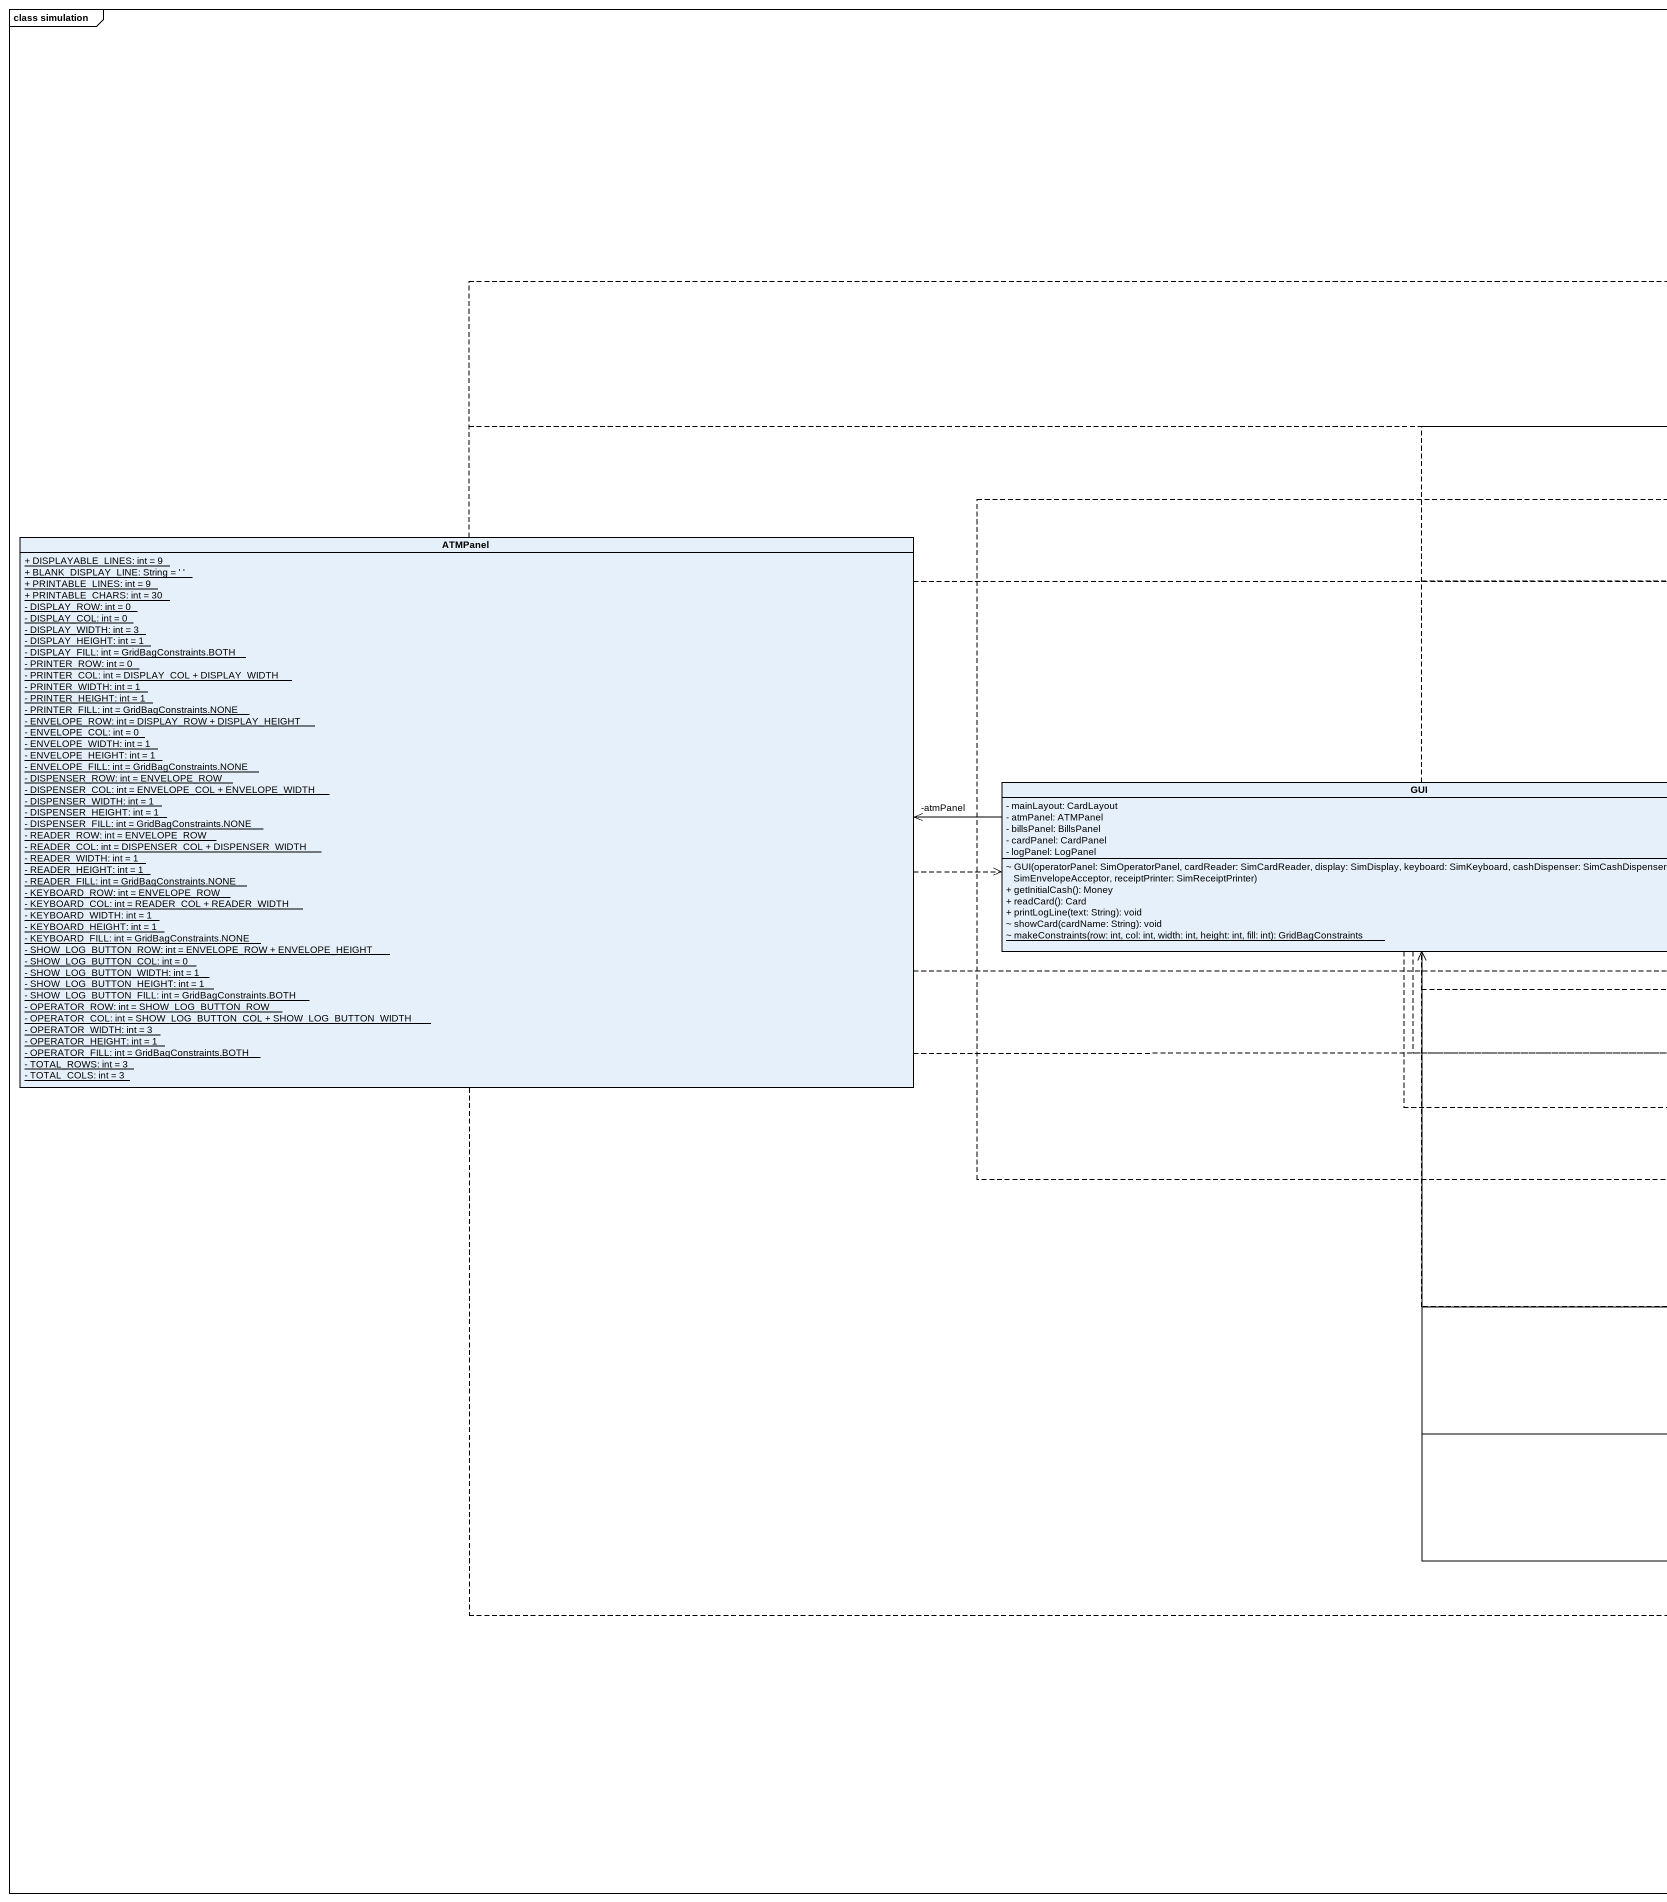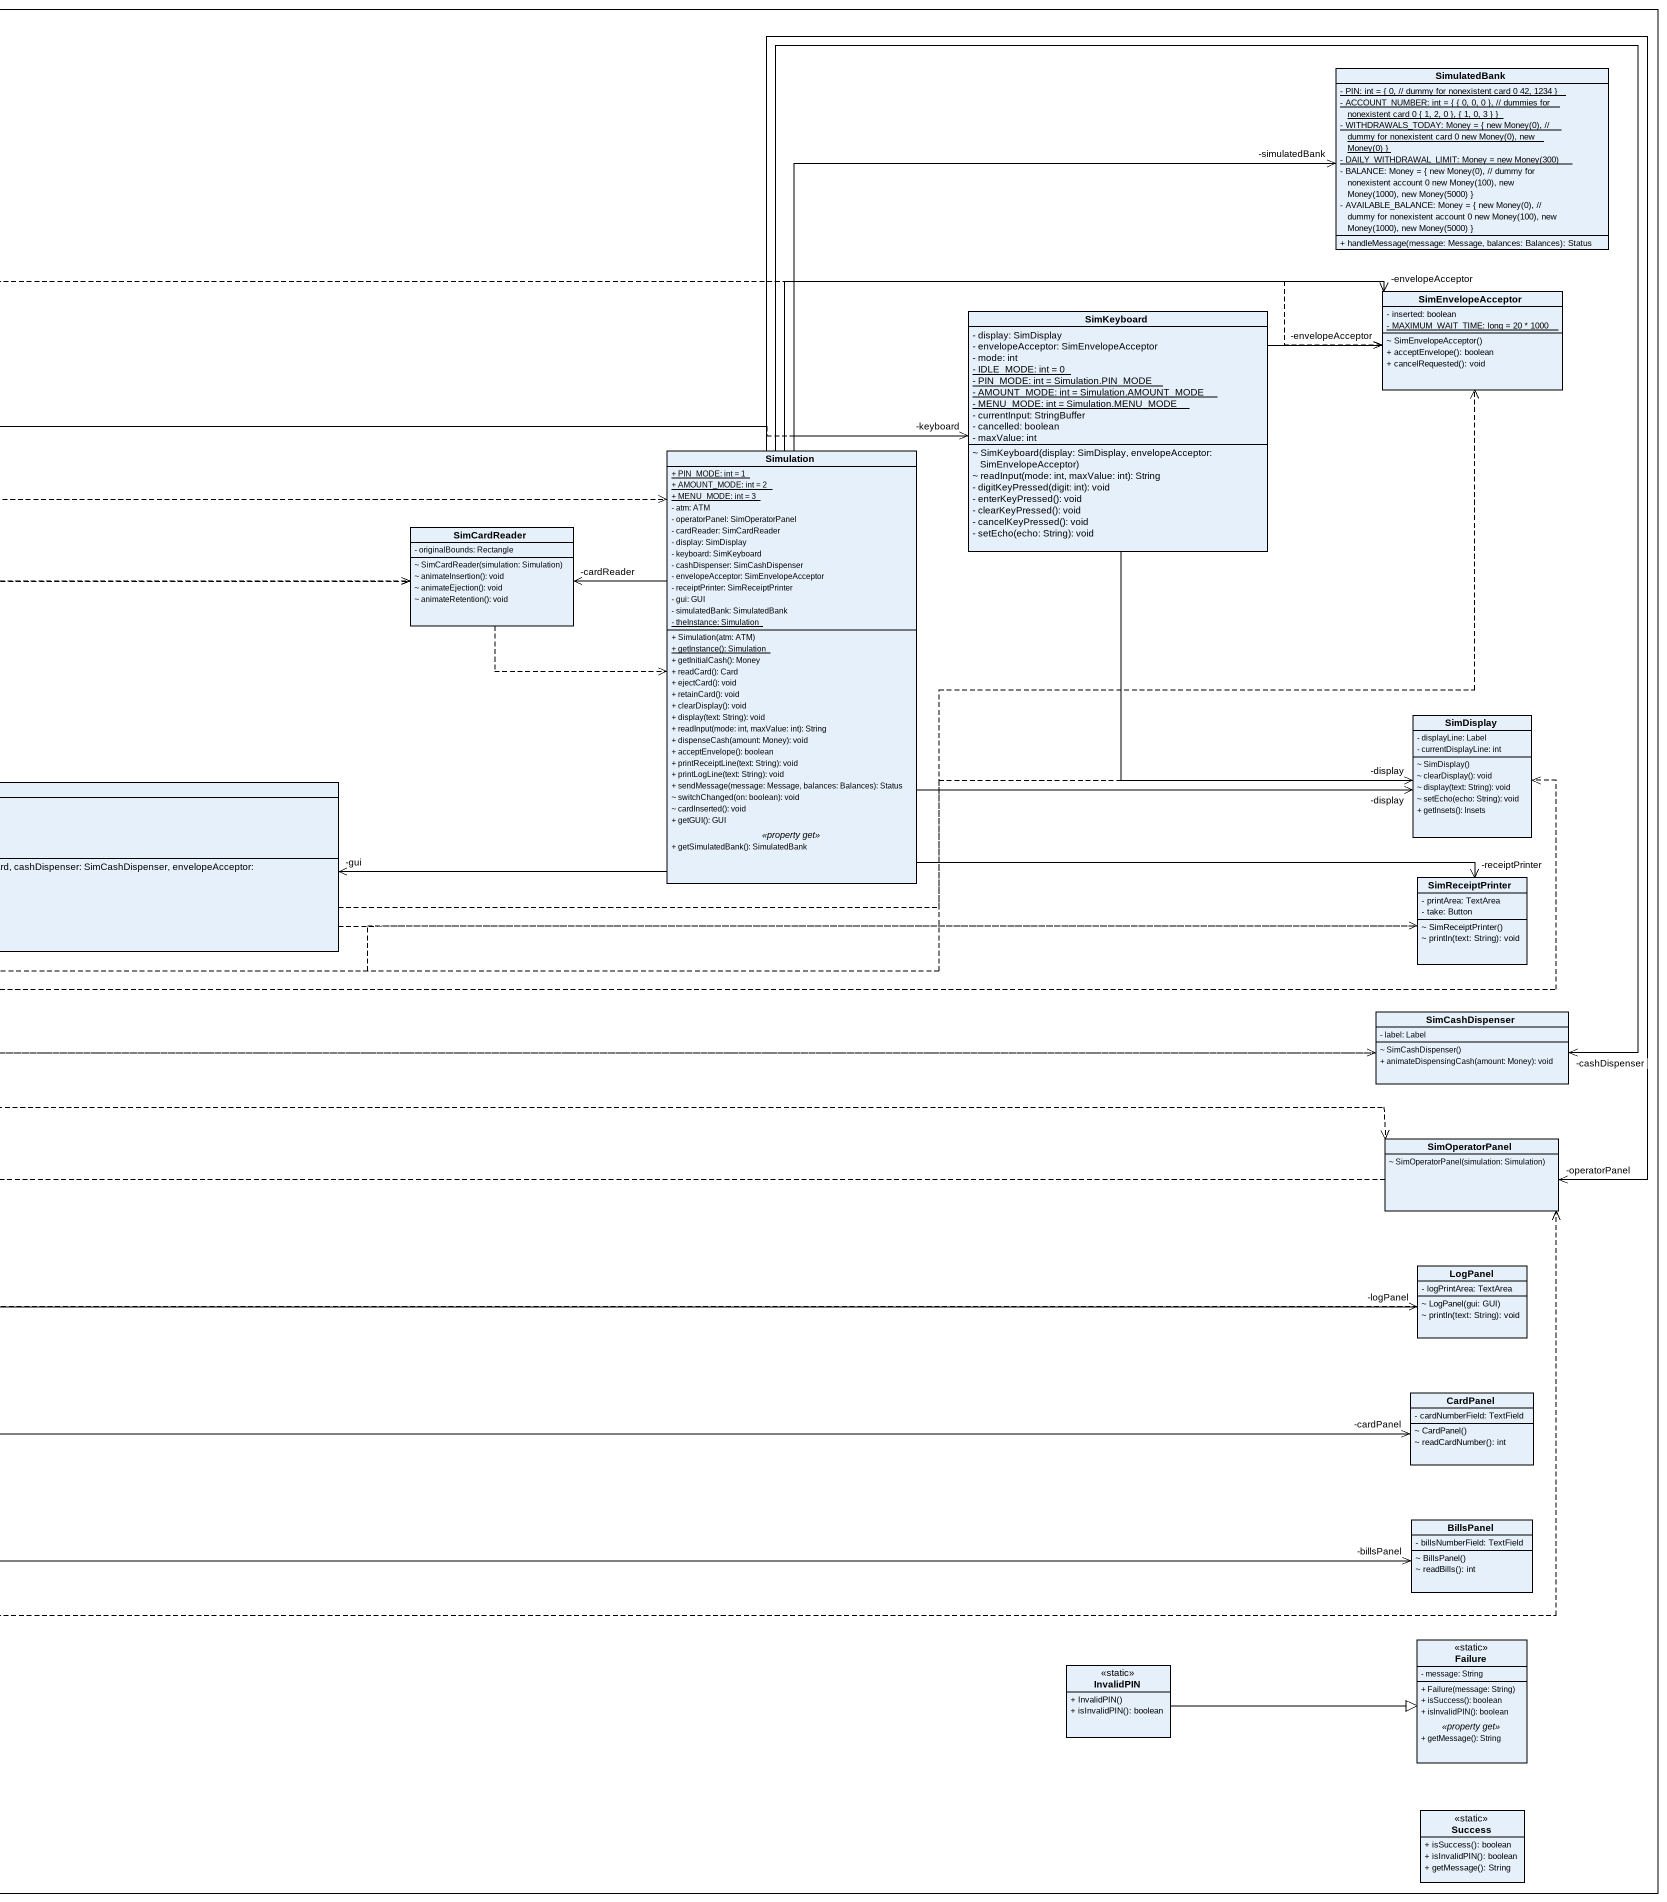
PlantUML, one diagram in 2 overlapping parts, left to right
@startuml
mainframe class simulation
hide circle
hide empty members
skinparam classAttributeIconSize 0
class SimulatedBank {
  {static} - PIN: int = { 0, // dummy for nonexistent card 0 42, 1234 }
  {static} - ACCOUNT_NUMBER: int = { { 0, 0, 0 }, // dummies for nonexistent card 0 { 1, 2, 0 }, { 1, 0, 3 } }
  {static} {field} - WITHDRAWALS_TODAY: Money = { new Money(0), // dummy for nonexistent card 0 new Money(0), new Money(0) }
  {static} {field} - DAILY_WITHDRAWAL_LIMIT: Money = new Money(300)
  {field} - BALANCE: Money = { new Money(0), // dummy for nonexistent account 0 new Money(100), new Money(1000), new Money(5000) }
  {field} - AVAILABLE_BALANCE: Money = { new Money(0), // dummy for nonexistent account 0 new Money(100), new Money(1000), new Money(5000) }
  + handleMessage(message: Message, balances: Balances): Status
}
class SimEnvelopeAcceptor {
  - inserted: boolean
  {static} - MAXIMUM_WAIT_TIME: long = 20 * 1000
  ~ SimEnvelopeAcceptor()
  + acceptEnvelope(): boolean
  + cancelRequested(): void
}
class SimKeyboard {
  - display: SimDisplay
  - envelopeAcceptor: SimEnvelopeAcceptor
  - mode: int
  {static} - IDLE_MODE: int = 0
  {static} - PIN_MODE: int = Simulation.PIN_MODE
  {static} - AMOUNT_MODE: int = Simulation.AMOUNT_MODE
  {static} - MENU_MODE: int = Simulation.MENU_MODE
  - currentInput: StringBuffer
  - cancelled: boolean
  - maxValue: int
  ~ SimKeyboard(display: SimDisplay, envelopeAcceptor: SimEnvelopeAcceptor)
  ~ readInput(mode: int, maxValue: int): String
  - digitKeyPressed(digit: int): void
  - enterKeyPressed(): void
  - clearKeyPressed(): void
  - cancelKeyPressed(): void
  - setEcho(echo: String): void
}
class Simulation {
  {static} + PIN_MODE: int = 1
  {static} + AMOUNT_MODE: int = 2
  {static} + MENU_MODE: int = 3
  - atm: ATM
  - operatorPanel: SimOperatorPanel
  - cardReader: SimCardReader
  - display: SimDisplay
  - keyboard: SimKeyboard
  - cashDispenser: SimCashDispenser
  - envelopeAcceptor: SimEnvelopeAcceptor
  - receiptPrinter: SimReceiptPrinter
  - gui: GUI
  - simulatedBank: SimulatedBank
  {static} - theInstance: Simulation
  --
  + Simulation(atm: ATM)
  {static} + getInstance(): Simulation
  + getInitialCash(): Money
  + readCard(): Card
  + ejectCard(): void
  + retainCard(): void
  + clearDisplay(): void
  + display(text: String): void
  + readInput(mode: int, maxValue: int): String
  + dispenseCash(amount: Money): void
  + acceptEnvelope(): boolean
  + printReceiptLine(text: String): void
  + printLogLine(text: String): void
  + sendMessage(message: Message, balances: Balances): Status
  ~ switchChanged(on: boolean): void
  ~ cardInserted(): void
  + getGUI(): GUI
  .. <<property get>> ..
  + getSimulatedBank(): SimulatedBank
}
class ATMPanel {
  {static} + DISPLAYABLE_LINES: int = 9
  {static} + BLANK_DISPLAY_LINE: String = ' '
  {static} + PRINTABLE_LINES: int = 9
  {static} + PRINTABLE_CHARS: int = 30
  {static} - DISPLAY_ROW: int = 0
  {static} - DISPLAY_COL: int = 0
  {static} - DISPLAY_WIDTH: int = 3
  {static} - DISPLAY_HEIGHT: int = 1
  {static} - DISPLAY_FILL: int = GridBagConstraints.BOTH
  {static} - PRINTER_ROW: int = 0
  {static} - PRINTER_COL: int = DISPLAY_COL + DISPLAY_WIDTH
  {static} - PRINTER_WIDTH: int = 1
  {static} - PRINTER_HEIGHT: int = 1
  {static} - PRINTER_FILL: int = GridBagConstraints.NONE
  {static} - ENVELOPE_ROW: int = DISPLAY_ROW + DISPLAY_HEIGHT
  {static} - ENVELOPE_COL: int = 0
  {static} - ENVELOPE_WIDTH: int = 1
  {static} - ENVELOPE_HEIGHT: int = 1
  {static} - ENVELOPE_FILL: int = GridBagConstraints.NONE
  {static} - DISPENSER_ROW: int = ENVELOPE_ROW
  {static} - DISPENSER_COL: int = ENVELOPE_COL + ENVELOPE_WIDTH
  {static} - DISPENSER_WIDTH: int = 1
  {static} - DISPENSER_HEIGHT: int = 1
  {static} - DISPENSER_FILL: int = GridBagConstraints.NONE
  {static} - READER_ROW: int = ENVELOPE_ROW
  {static} - READER_COL: int = DISPENSER_COL + DISPENSER_WIDTH
  {static} - READER_WIDTH: int = 1
  {static} - READER_HEIGHT: int = 1
  {static} - READER_FILL: int = GridBagConstraints.NONE
  {static} - KEYBOARD_ROW: int = ENVELOPE_ROW
  {static} - KEYBOARD_COL: int = READER_COL + READER_WIDTH
  {static} - KEYBOARD_WIDTH: int = 1
  {static} - KEYBOARD_HEIGHT: int = 1
  {static} - KEYBOARD_FILL: int = GridBagConstraints.NONE
  {static} - SHOW_LOG_BUTTON_ROW: int = ENVELOPE_ROW + ENVELOPE_HEIGHT
  {static} - SHOW_LOG_BUTTON_COL: int = 0
  {static} - SHOW_LOG_BUTTON_WIDTH: int = 1
  {static} - SHOW_LOG_BUTTON_HEIGHT: int = 1
  {static} - SHOW_LOG_BUTTON_FILL: int = GridBagConstraints.BOTH
  {static} - OPERATOR_ROW: int = SHOW_LOG_BUTTON_ROW
  {static} - OPERATOR_COL: int = SHOW_LOG_BUTTON_COL + SHOW_LOG_BUTTON_WIDTH
  {static} - OPERATOR_WIDTH: int = 3
  {static} - OPERATOR_HEIGHT: int = 1
  {static} - OPERATOR_FILL: int = GridBagConstraints.BOTH
  {static} - TOTAL_ROWS: int = 3
  {static} - TOTAL_COLS: int = 3
}
class SimCardReader {
  - originalBounds: Rectangle
  ~ SimCardReader(simulation: Simulation)
  ~ animateInsertion(): void
  ~ animateEjection(): void
  ~ animateRetention(): void
}
class SimDisplay {
  - displayLine: Label
  - currentDisplayLine: int
  ~ SimDisplay()
  ~ clearDisplay(): void
  ~ display(text: String): void
  ~ setEcho(echo: String): void
  + getInsets(): Insets
}
class GUI {
  - mainLayout: CardLayout
  - atmPanel: ATMPanel
  - billsPanel: BillsPanel
  - cardPanel: CardPanel
  - logPanel: LogPanel
  ~ GUI(operatorPanel: SimOperatorPanel, cardReader: SimCardReader, display: SimDisplay, keyboard: SimKeyboard, cashDispenser: SimCashDispenser, envelopeAcceptor: SimEnvelopeAcceptor, receiptPrinter: SimReceiptPrinter)
  + getInitialCash(): Money
  + readCard(): Card
  + printLogLine(text: String): void
  ~ showCard(cardName: String): void
  {static} ~ makeConstraints(row: int, col: int, width: int, height: int, fill: int): GridBagConstraints
}
class SimReceiptPrinter {
  - printArea: TextArea
  - take: Button
  ~ SimReceiptPrinter()
  ~ println(text: String): void
}
class SimCashDispenser {
  - label: Label
  ~ SimCashDispenser()
  + animateDispensingCash(amount: Money): void
}
class SimOperatorPanel {
  ~ SimOperatorPanel(simulation: Simulation)
}
class LogPanel {
  - logPrintArea: TextArea
  ~ LogPanel(gui: GUI)
  ~ println(text: String): void
}
class CardPanel {
  - cardNumberField: TextField
  ~ CardPanel()
  ~ readCardNumber(): int
}
class BillsPanel {
  - billsNumberField: TextField
  ~ BillsPanel()
  ~ readBills(): int
}
class Failure <<static>> {
  - message: String
  --
  + Failure(message: String)
  + isSuccess(): boolean
  + isInvalidPIN(): boolean
  .. <<property get>> ..
  + getMessage(): String
}
class InvalidPIN <<static>> {
  + InvalidPIN()
  + isInvalidPIN(): boolean
}
class Success <<static>> {
  + isSuccess(): boolean
  + isInvalidPIN(): boolean
  + getMessage(): String
}
SimKeyboard -right-> "-envelopeAcceptor" SimEnvelopeAcceptor
SimKeyboard --> "-display" SimDisplay
Simulation -up-> "-simulatedBank" SimulatedBank
Simulation -right-> "-envelopeAcceptor" SimEnvelopeAcceptor
Simulation -up-> "-keyboard" SimKeyboard
Simulation -left-> "-cardReader" SimCardReader
Simulation -right-> "-display" SimDisplay
Simulation -left-> "-gui" GUI
Simulation -right-> "-receiptPrinter" SimReceiptPrinter
Simulation -right-> "-cashDispenser" SimCashDispenser
Simulation --> "-operatorPanel" SimOperatorPanel
ATMPanel .right.> SimEnvelopeAcceptor
ATMPanel .right.> SimKeyboard
ATMPanel .right.> SimCardReader
ATMPanel .right.> SimDisplay
ATMPanel .right.> GUI
ATMPanel .right.> SimReceiptPrinter
ATMPanel .right.> SimCashDispenser
ATMPanel .right.> SimOperatorPanel
SimCardReader .right.> Simulation
GUI .right.> SimEnvelopeAcceptor
GUI .right.> SimKeyboard
GUI -left-> "-atmPanel" ATMPanel
GUI .right.> SimCardReader
GUI .right.> SimDisplay
GUI .right.> SimReceiptPrinter
GUI .right.> SimCashDispenser
GUI .right.> SimOperatorPanel
GUI -right-> "-logPanel" LogPanel
GUI -right-> "-cardPanel" CardPanel
GUI -right-> "-billsPanel" BillsPanel
SimOperatorPanel .up.> Simulation
LogPanel .left.> GUI
InvalidPIN -right-|> Failure
@enduml
